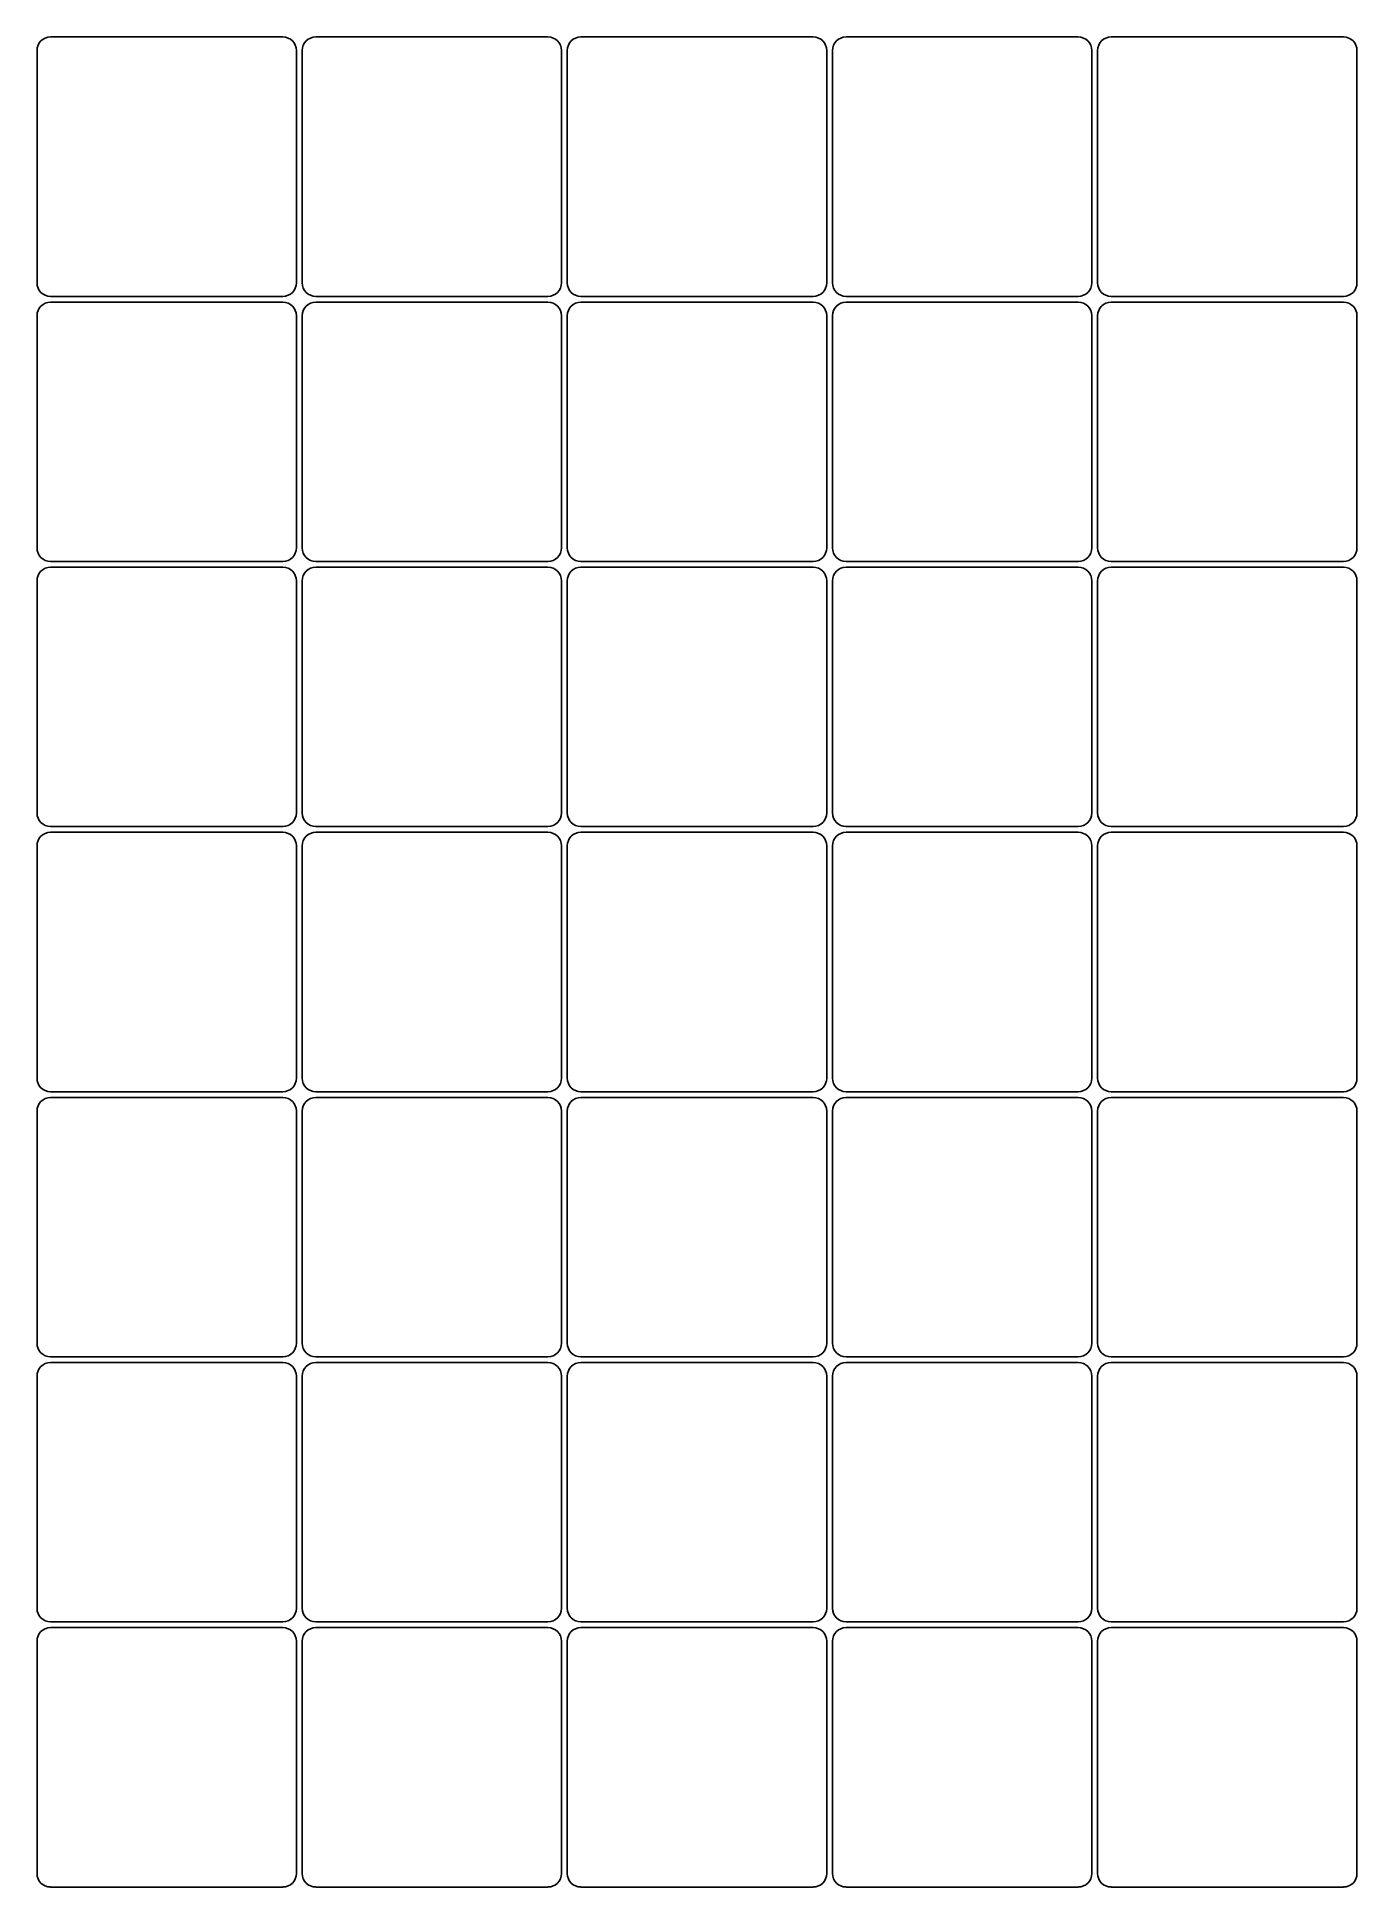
# Model space of a CAD drawing. Header units: inches. Extents: x 0.6 to 12, y -17.3 to -1.2.
import ezdxf

# ---------------------------------------------------------------- set-up
doc = ezdxf.new("R2010")
doc.units = ezdxf.units.IN

msp = doc.modelspace()

# ---------------------------------------------------------------- linework, layer by layer
for p, q in [((2.682, -1.25), (0.668, -1.25)), ((4.982, -1.25), (2.968, -1.25)), ((7.282, -1.25), (5.268, -1.25)), ((9.582, -1.25), (7.568, -1.25)), ((11.882, -1.25), (9.868, -1.25)), ((0.55, -1.368), (0.55, -3.382)), ((2.8, -3.382), (2.8, -1.368)), ((2.85, -1.368), (2.85, -3.382)), ((5.1, -3.382), (5.1, -1.368)), ((5.15, -1.368), (5.15, -3.382)), ((7.4, -3.382), (7.4, -1.368)), ((7.45, -1.368), (7.45, -3.382)), ((9.7, -3.382), (9.7, -1.368)), ((9.75, -1.368), (9.75, -3.382)), ((12, -3.382), (12, -1.368)), ((0.668, -3.5), (2.682, -3.5)), ((2.968, -3.5), (4.982, -3.5)), ((5.268, -3.5), (7.282, -3.5)), ((7.568, -3.5), (9.582, -3.5)), ((9.868, -3.5), (11.882, -3.5)), ((0.55, -3.668), (0.55, -5.682)), ((2.682, -3.55), (0.668, -3.55)), ((2.8, -5.682), (2.8, -3.668)), ((2.85, -3.668), (2.85, -5.682)), ((4.982, -3.55), (2.968, -3.55)), ((5.1, -5.682), (5.1, -3.668)), ((5.15, -3.668), (5.15, -5.682)), ((7.282, -3.55), (5.268, -3.55)), ((7.4, -5.682), (7.4, -3.668)), ((7.45, -3.668), (7.45, -5.682)), ((9.582, -3.55), (7.568, -3.55)), ((9.7, -5.682), (9.7, -3.668)), ((9.75, -3.668), (9.75, -5.682)), ((11.882, -3.55), (9.868, -3.55)), ((12, -5.682), (12, -3.668)), ((0.668, -5.8), (2.682, -5.8)), ((2.682, -5.85), (0.668, -5.85)), ((2.968, -5.8), (4.982, -5.8)), ((4.982, -5.85), (2.968, -5.85)), ((5.268, -5.8), (7.282, -5.8)), ((7.282, -5.85), (5.268, -5.85)), ((7.568, -5.8), (9.582, -5.8)), ((9.582, -5.85), (7.568, -5.85)), ((9.868, -5.8), (11.882, -5.8)), ((11.882, -5.85), (9.868, -5.85)), ((0.55, -5.968), (0.55, -7.982)), ((2.8, -7.982), (2.8, -5.968)), ((2.85, -5.968), (2.85, -7.982)), ((5.1, -7.982), (5.1, -5.968)), ((5.15, -5.968), (5.15, -7.982)), ((7.4, -7.982), (7.4, -5.968)), ((7.45, -5.968), (7.45, -7.982)), ((9.7, -7.982), (9.7, -5.968)), ((9.75, -5.968), (9.75, -7.982)), ((12, -7.982), (12, -5.968)), ((0.668, -8.1), (2.682, -8.1)), ((2.682, -8.15), (0.668, -8.15)), ((2.968, -8.1), (4.982, -8.1)), ((4.982, -8.15), (2.968, -8.15)), ((5.268, -8.1), (7.282, -8.1)), ((7.282, -8.15), (5.268, -8.15)), ((7.568, -8.1), (9.582, -8.1)), ((9.582, -8.15), (7.568, -8.15)), ((9.868, -8.1), (11.882, -8.1)), ((11.882, -8.15), (9.868, -8.15)), ((0.55, -8.268), (0.55, -10.282)), ((2.8, -10.282), (2.8, -8.268)), ((2.85, -8.268), (2.85, -10.282)), ((5.1, -10.282), (5.1, -8.268)), ((5.15, -8.268), (5.15, -10.282)), ((7.4, -10.282), (7.4, -8.268)), ((7.45, -8.268), (7.45, -10.282)), ((9.7, -10.282), (9.7, -8.268)), ((9.75, -8.268), (9.75, -10.282)), ((12, -10.282), (12, -8.268)), ((0.668, -10.4), (2.682, -10.4)), ((2.968, -10.4), (4.982, -10.4)), ((5.268, -10.4), (7.282, -10.4)), ((7.568, -10.4), (9.582, -10.4)), ((9.868, -10.4), (11.882, -10.4)), ((0.55, -10.568), (0.55, -12.582)), ((2.682, -10.45), (0.668, -10.45)), ((2.8, -12.582), (2.8, -10.568)), ((2.85, -10.568), (2.85, -12.582)), ((4.982, -10.45), (2.968, -10.45)), ((5.1, -12.582), (5.1, -10.568)), ((5.15, -10.568), (5.15, -12.582)), ((7.282, -10.45), (5.268, -10.45)), ((7.4, -12.582), (7.4, -10.568)), ((7.45, -10.568), (7.45, -12.582)), ((9.582, -10.45), (7.568, -10.45)), ((9.7, -12.582), (9.7, -10.568)), ((9.75, -10.568), (9.75, -12.582)), ((11.882, -10.45), (9.868, -10.45)), ((12, -12.582), (12, -10.568)), ((0.668, -12.7), (2.682, -12.7)), ((2.682, -12.75), (0.668, -12.75)), ((2.968, -12.7), (4.982, -12.7)), ((4.982, -12.75), (2.968, -12.75)), ((5.268, -12.7), (7.282, -12.7)), ((7.282, -12.75), (5.268, -12.75)), ((7.568, -12.7), (9.582, -12.7)), ((9.582, -12.75), (7.568, -12.75)), ((9.868, -12.7), (11.882, -12.7)), ((11.882, -12.75), (9.868, -12.75)), ((0.55, -12.868), (0.55, -14.882)), ((2.8, -14.882), (2.8, -12.868)), ((2.85, -12.868), (2.85, -14.882)), ((5.1, -14.882), (5.1, -12.868)), ((5.15, -12.868), (5.15, -14.882)), ((7.4, -14.882), (7.4, -12.868)), ((7.45, -12.868), (7.45, -14.882)), ((9.7, -14.882), (9.7, -12.868)), ((9.75, -12.868), (9.75, -14.882)), ((12, -14.882), (12, -12.868)), ((0.668, -15), (2.682, -15)), ((2.682, -15.05), (0.668, -15.05)), ((2.968, -15), (4.982, -15)), ((4.982, -15.05), (2.968, -15.05)), ((5.268, -15), (7.282, -15)), ((7.282, -15.05), (5.268, -15.05)), ((7.568, -15), (9.582, -15)), ((9.582, -15.05), (7.568, -15.05)), ((9.868, -15), (11.882, -15)), ((11.882, -15.05), (9.868, -15.05)), ((0.55, -15.168), (0.55, -17.182)), ((2.8, -17.182), (2.8, -15.168)), ((2.85, -15.168), (2.85, -17.182)), ((5.1, -17.182), (5.1, -15.168)), ((5.15, -15.168), (5.15, -17.182)), ((7.4, -17.182), (7.4, -15.168)), ((7.45, -15.168), (7.45, -17.182)), ((9.7, -17.182), (9.7, -15.168)), ((9.75, -15.168), (9.75, -17.182)), ((12, -17.182), (12, -15.168)), ((0.668, -17.3), (2.682, -17.3)), ((2.968, -17.3), (4.982, -17.3)), ((5.268, -17.3), (7.282, -17.3)), ((7.568, -17.3), (9.582, -17.3)), ((9.868, -17.3), (11.882, -17.3))]:
    msp.add_line(p, q)
for centre, start, end in [((0.668, -1.368), 90, 180), ((2.682, -1.368), 0, 90), ((2.968, -1.368), 90, 180), ((4.982, -1.368), 0, 90), ((5.268, -1.368), 90, 180), ((7.282, -1.368), 0, 90), ((7.568, -1.368), 90, 180), ((9.582, -1.368), 0, 90), ((9.868, -1.368), 90, 180), ((11.882, -1.368), 0, 90), ((0.668, -3.382), 180, 270), ((2.682, -3.382), 270, 360), ((2.968, -3.382), 180, 270), ((4.982, -3.382), 270, 360), ((5.268, -3.382), 180, 270), ((7.282, -3.382), 270, 360), ((7.568, -3.382), 180, 270), ((9.582, -3.382), 270, 360), ((9.868, -3.382), 180, 270), ((11.882, -3.382), 270, 360), ((0.668, -3.668), 90, 180), ((2.682, -3.668), 0, 90), ((2.968, -3.668), 90, 180), ((4.982, -3.668), 0, 90), ((5.268, -3.668), 90, 180), ((7.282, -3.668), 0, 90), ((7.568, -3.668), 90, 180), ((9.582, -3.668), 0, 90), ((9.868, -3.668), 90, 180), ((11.882, -3.668), 0, 90), ((0.668, -5.682), 180, 270), ((2.682, -5.682), 270, 360), ((2.968, -5.682), 180, 270), ((4.982, -5.682), 270, 360), ((5.268, -5.682), 180, 270), ((7.282, -5.682), 270, 360), ((7.568, -5.682), 180, 270), ((9.582, -5.682), 270, 360), ((9.868, -5.682), 180, 270), ((11.882, -5.682), 270, 360), ((0.668, -5.968), 90, 180), ((2.682, -5.968), 0, 90), ((2.968, -5.968), 90, 180), ((4.982, -5.968), 0, 90), ((5.268, -5.968), 90, 180), ((7.282, -5.968), 0, 90), ((7.568, -5.968), 90, 180), ((9.582, -5.968), 0, 90), ((9.868, -5.968), 90, 180), ((11.882, -5.968), 0, 90), ((0.668, -7.982), 180, 270), ((2.682, -7.982), 270, 360), ((2.968, -7.982), 180, 270), ((4.982, -7.982), 270, 360), ((5.268, -7.982), 180, 270), ((7.282, -7.982), 270, 360), ((7.568, -7.982), 180, 270), ((9.582, -7.982), 270, 360), ((9.868, -7.982), 180, 270), ((11.882, -7.982), 270, 360), ((0.668, -8.268), 90, 180), ((2.682, -8.268), 0, 90), ((2.968, -8.268), 90, 180), ((4.982, -8.268), 0, 90), ((5.268, -8.268), 90, 180), ((7.282, -8.268), 0, 90), ((7.568, -8.268), 90, 180), ((9.582, -8.268), 0, 90), ((9.868, -8.268), 90, 180), ((11.882, -8.268), 0, 90), ((0.668, -10.282), 180, 270), ((2.682, -10.282), 270, 360), ((2.968, -10.282), 180, 270), ((4.982, -10.282), 270, 360), ((5.268, -10.282), 180, 270), ((7.282, -10.282), 270, 360), ((7.568, -10.282), 180, 270), ((9.582, -10.282), 270, 360), ((9.868, -10.282), 180, 270), ((11.882, -10.282), 270, 360), ((0.668, -10.568), 90, 180), ((2.682, -10.568), 0, 90), ((2.968, -10.568), 90, 180), ((4.982, -10.568), 0, 90), ((5.268, -10.568), 90, 180), ((7.282, -10.568), 0, 90), ((7.568, -10.568), 90, 180), ((9.582, -10.568), 0, 90), ((9.868, -10.568), 90, 180), ((11.882, -10.568), 0, 90), ((0.668, -12.582), 180, 270), ((2.682, -12.582), 270, 360), ((2.968, -12.582), 180, 270), ((4.982, -12.582), 270, 360), ((5.268, -12.582), 180, 270), ((7.282, -12.582), 270, 360), ((7.568, -12.582), 180, 270), ((9.582, -12.582), 270, 360), ((9.868, -12.582), 180, 270), ((11.882, -12.582), 270, 360), ((0.668, -12.868), 90, 180), ((2.682, -12.868), 0, 90), ((2.968, -12.868), 90, 180), ((4.982, -12.868), 0, 90), ((5.268, -12.868), 90, 180), ((7.282, -12.868), 0, 90), ((7.568, -12.868), 90, 180), ((9.582, -12.868), 0, 90), ((9.868, -12.868), 90, 180), ((11.882, -12.868), 0, 90), ((0.668, -14.882), 180, 270), ((2.682, -14.882), 270, 360), ((2.968, -14.882), 180, 270), ((4.982, -14.882), 270, 360), ((5.268, -14.882), 180, 270), ((7.282, -14.882), 270, 360), ((7.568, -14.882), 180, 270), ((9.582, -14.882), 270, 360), ((9.868, -14.882), 180, 270), ((11.882, -14.882), 270, 360), ((0.668, -15.168), 90, 180), ((2.682, -15.168), 0, 90), ((2.968, -15.168), 90, 180), ((4.982, -15.168), 0, 90), ((5.268, -15.168), 90, 180), ((7.282, -15.168), 0, 90), ((7.568, -15.168), 90, 180), ((9.582, -15.168), 0, 90), ((9.868, -15.168), 90, 180), ((11.882, -15.168), 0, 90), ((0.668, -17.182), 180, 270), ((2.682, -17.182), 270, 360), ((2.968, -17.182), 180, 270), ((4.982, -17.182), 270, 360), ((5.268, -17.182), 180, 270), ((7.282, -17.182), 270, 360), ((7.568, -17.182), 180, 270), ((9.582, -17.182), 270, 360), ((9.868, -17.182), 180, 270), ((11.882, -17.182), 270, 360)]:
    msp.add_arc(centre, 0.118, start, end)

doc.saveas('drawing.dxf')
